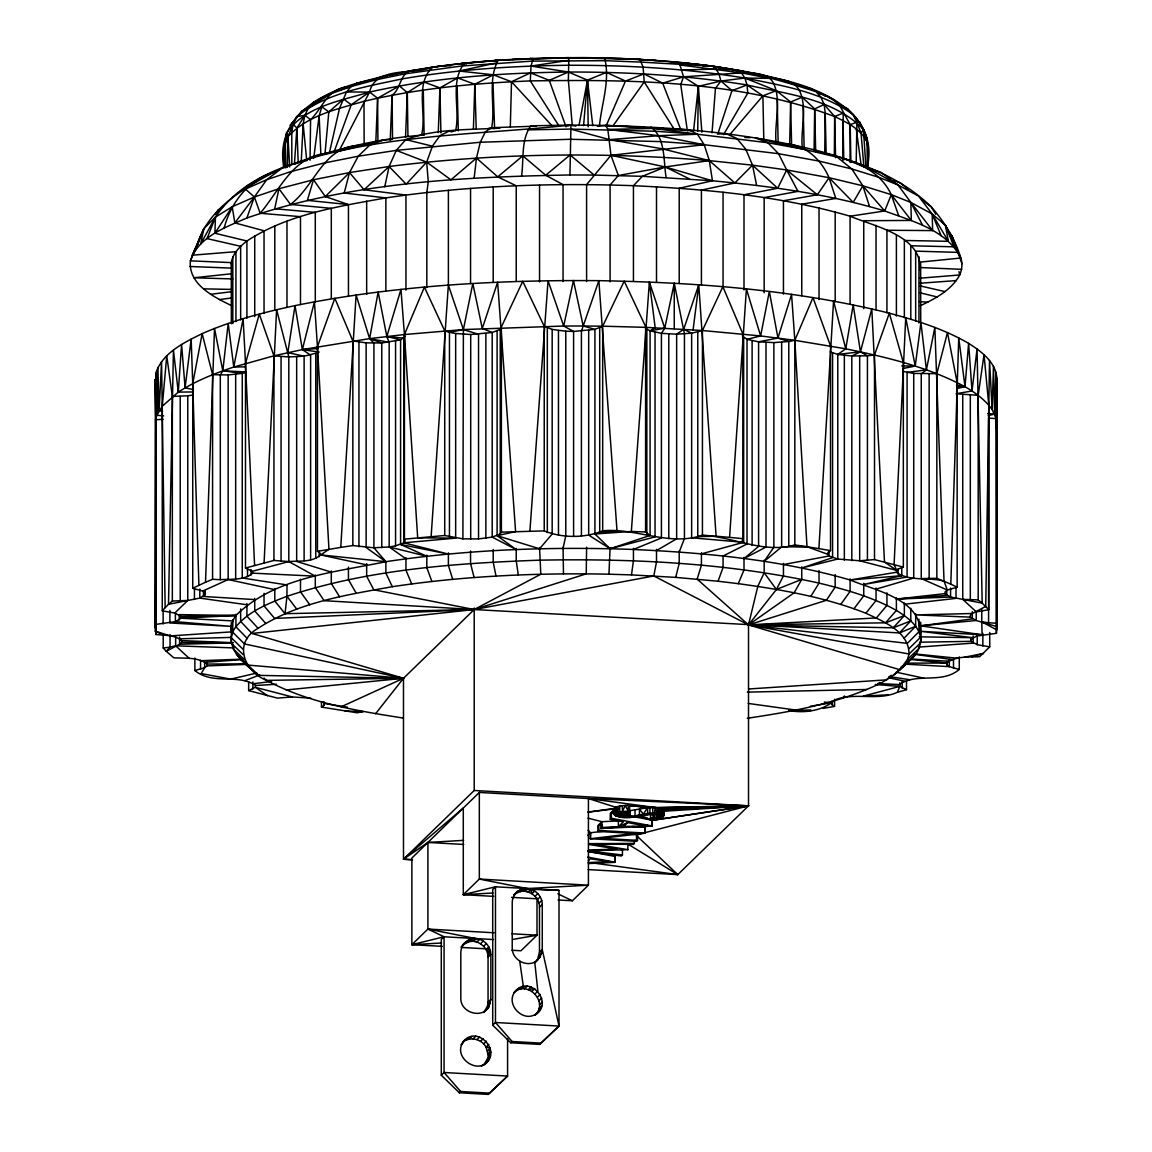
<?xml version="1.0" encoding="UTF-8"?>
<svg xmlns="http://www.w3.org/2000/svg" width="1152" height="1152" viewBox="0 0 1152 1152"><rect width="100%" height="100%" fill="white"/><g stroke="black" fill="none" stroke-linecap="round" stroke-linejoin="round"><path stroke-width="1.5" d="M620.064 812.693L620.064 815.573C634.262 819.749 649.339 808.79 663.278 815.155L663.264 816.538L661.19 817.589L652.478 818.971L650.534 817.934L650.534 813.614M868.032 163.325C876.413 115.848 827.222 91.296 788.962 81.403C722.29 63.576 652.939 58.594 584.165 57.6C507.931 57.744 430.762 62.352 357.077 83.189C316.786 94.579 274.954 119.635 283.882 167.962M232.805 642.672L181.699 640.598C174.686 634.709 164.448 635.458 155.822 634.493L155.75 373.421C162.374 352.728 184.104 342.576 202.162 333.634C231.84 320.558 263.39 312.408 295.013 305.626C394.891 285.466 497.16 279.821 598.867 280.656C696.341 282.485 794.477 289.541 889.33 313.171C916.646 320.53 944.05 329.026 968.616 343.368C981.216 351.346 995.674 361.987 996.869 378.173L996.437 633.312L976.622 636.091L970.877 639.49L971.006 641.333L977.198 644.688L989.741 646.862L989.741 632.506M163.426 634.982L155.246 631.138L155.75 373.421L156.888 415.253L155.563 419.789L155.16 627.768M748.512 623.347L748.512 805.853L663.624 810.043L663.264 816.538C648.475 809.654 630.202 822.73 614.707 815.27L614.333 814.55C610.747 804.96 622.57 805.882 628.229 805.262L657.734 807.725L663.422 809.539L663.624 815.846L650.534 817.934M856.181 162.922L856.901 122.213L853.33 114.782C821.837 91.958 782.165 85.522 744.869 78.048C686.592 68.515 627.48 65.146 568.483 65.261C512.64 65.851 456.696 69.494 401.63 78.998C365.486 86.803 326.333 92.923 296.64 116.64L283.954 145.627L283.982 167.011M868.104 167.947L868.176 146.52L863.424 129.312C833.458 98.582 786.931 94.046 747.043 84.989C688.018 75.341 628.142 71.914 568.382 72.029C501.725 72.878 434.722 77.414 369.533 92.074C340.589 100.858 305.078 106.301 286.589 132.84L284.587 145.066M656.28 60.466L620.237 58.435L568.829 57.715L568.354 80.093L572.285 125.597M850.075 162.461L850.205 124.69L839.837 105.754L834.494 100.022L809.654 88.243L793.613 83.923M868.09 169.373L868.176 146.52M842.789 160.099L843.235 113.054L834.653 116.539C738 80.352 632.218 79.416 530.28 80.914C474.451 83.218 418.45 88.344 363.989 101.333C337.392 109.008 307.282 115.358 287.942 136.742L287.395 167.342M232.574 306.158C214.574 297.346 188.064 284.76 190.397 260.842C198.36 236.707 225.648 227.29 246.859 218.002C350.366 182.448 461.376 176.962 569.938 174.974L570.96 125.078C654.552 125.482 738.907 130.522 820.181 151.344C860.27 162.562 900.806 177.019 931.176 206.755C944.366 221.818 954.994 238.781 960.84 258.019C962.626 263.621 962.122 269.64 959.702 274.982C951.437 290.174 935.251 298.613 920.218 305.798M834.336 156.053L834.653 116.539L824.112 104.443L820.958 97.258L816.005 91.699C769.003 76.478 720.173 63.893 670.694 62.568M285.062 144.922L286.574 138.658M442.267 946.368L411.869 944.669L411.869 858.038L479.333 792.446L588.427 798.552L615.802 807.278L615.744 813.096L614.333 814.55L629.64 812.074L629.64 806.299L628.229 805.262L628.229 811.037L629.64 812.074M824.731 153.936L825.206 112.651L824.112 104.443L814.68 108.922L814.075 150.192M310.046 160.272L310.579 119.736C323.741 106.574 327.715 87.322 350.05 86.702M614.333 814.55L614.419 808.43L588.139 812.002M619.229 814.392L620.064 815.573L615.658 815.89L619.56 815.242L619.819 812.52M697.738 131.17L698.357 86.342L683.51 76.824L679.997 64.973L677.246 62.222L638.006 59.285M163.21 633.672L163.21 648.029L166.262 651.312L179.611 644.227L181.67 642.442L181.699 640.598M981.763 609.25L981.763 621.806L996.84 629.942L996.754 626.587L976.219 620.496L970.301 617.126L970.33 615.283L972.389 613.498L985.738 606.398L989.51 360.475L992.146 409.55L996.178 418.608L996.437 428.688L996.437 633.312M284.875 167.587L285.336 141.163L286.589 132.84L287.942 136.742L289.714 166.91M163.613 415.886L156.888 415.253L162.259 406.238L178.286 392.098L173.434 350.107L168.494 604.296L162.259 610.862L174.802 613.037L180.994 616.392L235.93 615.456C275.069 577.08 334.714 572.443 385.862 561.686C467.726 549.432 550.786 546.48 633.442 549.475C706.306 552.874 779.789 559.541 850.09 579.989C874.325 590.213 922.824 599.558 919.958 634.075M802.339 148.406C800.28 129.269 807.955 108.202 799.272 90.101C793.253 79.416 779.803 79.934 769.435 77.04M156.888 415.253L157.896 367.517L159.12 410.731L162.504 411.178M789.653 145.008L790.618 101.981L776.318 90.662L744.869 78.048L720.893 81.029L698.357 86.342L693.59 130.738M995.918 398.146L996.869 378.173L996.754 626.587L996.178 418.608L988.574 418.118L988.574 622.742L996.178 623.232M510.322 126.619L511.502 81.749L530.482 72.85L549.259 80.352L568.382 72.029L587.477 80.122L606.413 72.389L625.493 81.058L643.939 73.886L662.674 83.146L680.645 129.254M776.016 141.826C774.288 122.688 781.632 101.981 773.77 83.65C767.779 71.525 752.256 74.333 741.355 71.05M491.674 127.771C495.706 106.07 487.123 80.352 498.168 60.322L568.829 57.715L639.979 59.458L643.075 67.09L644.227 81.95L674.712 130.046M619.502 814.018L614.765 813.744L614.765 807.97L615.744 813.096L617.299 812.491L617.486 806.659L619.704 811.93L628.229 811.037L625.234 805.478L622.354 811.541L622.354 805.766M950.803 584.165L936.835 578.29L936.835 373.666L947.477 332.582L957.139 382.565L957.139 587.189L950.803 584.165L958.738 337.91L965.002 386.726C975.312 392.587 985.147 399.874 992.146 409.55L993.485 366.336L994.608 414.072L988.186 415.627M473.386 129.211L474.84 84.283L493.344 74.808L511.502 81.749L552.629 126.446M622.67 817.43L623.563 812.102M185.098 387.835L191.174 338.99L192.73 383.645L192.73 588.269L205.517 582.235L214.517 328.45L222.797 370.814L220.306 375.062L220.306 579.686C230.947 578.88 244.138 580.622 252.677 573.163L315.288 576.158L288.806 561.571L273.931 560.448L245.491 568.037L245.491 363.413L243.13 318.643L233.77 367.042C214.531 373.493 195.365 380.966 178.286 392.098L181.584 344.477L185.098 387.835L193.464 389.664M919.958 270.302C922.824 235.786 874.325 226.44 850.09 216.216C779.789 195.768 706.306 189.101 633.442 185.702C550.786 182.707 467.726 185.659 385.862 197.914C338.328 206.482 288.13 214.07 246.917 240.998L214.891 233.237L215.467 217.094C235.973 186.278 272.146 168.379 307.354 160.358M455.558 130.939C460.598 109.642 449.395 81.374 464.53 63.23L498.168 60.322L494.784 60.538M438.264 132.667L439.92 87.912L457.632 77.89L474.84 84.283L476.222 129.24M421.56 134.914C427.09 113.933 414.317 83.39 432.821 67.118L464.53 63.23L461.102 63.677L466.488 63.965M618.984 816.926L620.813 815.875L620.928 813.024M375.768 143.15L377.611 98.194L369.533 92.074L346.493 91.958L339.552 108.202L329.285 153.288M390.24 140.17L392.069 95.27C400.838 88.891 399.514 75.528 409.666 70.819C423.259 69.523 436.709 65.405 450.418 65.837M405.533 137.419L407.318 92.578L399.37 85.954L377.611 98.194L377.914 141.394M264.082 562.896L276.61 309.715L288.806 356.947L288.806 561.571L252.245 571.32L245.491 568.037M658.123 813.629L657.994 816.595L661.19 817.589M625.162 812.232L625.162 816.566L624.096 817.531L626.544 816.61L626.76 812.275M159.12 410.731L161.568 361.642L165.139 607.565M301.19 162.691L303.134 123.854L304.92 115.243L308.376 107.914L313.79 102.139L330.178 94.018L351.144 86.501L376.286 79.733L405.158 73.814L461.506 66.01L531.965 61.128L605.419 60.682L641.707 62.136L712.454 66.182L732.888 69.595M622.08 813.312L621.922 816.163L621.475 813.168M405.95 558.821L389.16 546.955L389.16 342.331L386.827 336.47L400.954 289.411L404.438 334.526L404.438 539.15L444.73 535.507L462.902 538.848L478.541 538.906L492.206 537.12L500.242 533.981L501.394 532.166L544.234 530.885C562.277 538.2 584.698 538.286 602.683 530.813C636.192 527.587 669.24 546.768 702.432 535.147C733.378 536.789 763.272 553.867 794.822 544.939L794.822 340.315L812.981 297.576L830.52 345.989L830.52 550.613L818.899 548.626L833.558 301.061L845.77 348.826C886.637 357.206 927.95 366.926 965.002 386.726L968.616 343.368L972.014 390.974L956.016 393.768L978.192 395.294L984.024 354.672L988.776 405.072L988.776 609.696L976.349 611.914L962.741 599.342L950.573 597.053L944.942 593.64L896.4 599.069L950.573 597.053L950.573 588.067M246.197 372.326L242.266 373.363L222.797 370.814L228.197 323.438L233.77 367.042L273.931 355.824L302.342 349.589L314.438 301.795L317.448 346.709L317.448 551.333L340.762 547.387L356.098 294.998L369.605 338.616L373.91 343.166L373.91 547.79L385.862 561.686L320.645 554.904C312.451 562.522 299.246 560.678 288.806 561.571M521.611 175.867C523.901 159.451 520.834 139.982 530.755 125.813L570.96 125.078L575.842 126.144M431.122 536.616L448.358 285.149L463.392 329.573L462.902 538.848M702.432 535.147L702.432 330.523L722.866 286.69L742.91 334.037L742.91 538.661L729.59 537.379L746.41 288.936L760.622 335.952L794.822 340.315L845.77 348.826L853.186 304.834L860.443 351.821L867.427 355.781L874.512 354.974L889.33 313.171L903.341 362.477L903.341 567.101L899.107 568.656L896.746 570.413L896.414 572.256C909.706 581.947 928.915 576.792 944.035 581.198L947.347 590.04L945.13 591.797L944.942 593.64M294.466 163.469L296.87 128.074L304.92 115.243L310.579 119.736M742.262 335.88L747.029 339.35L758.592 341.813L777.946 338.04L791.554 294.379L794.822 340.315L788.789 341.496L777.946 338.04L769.334 291.499L760.622 335.952L702.432 330.523L645.595 327.341L602.683 326.189L594.922 329.357L594.922 533.981L631.354 531.461L649.368 282.024L664.747 328.19L661.421 333.346L661.421 537.97L633.442 549.475M529.891 531.202L548.05 280.728L563.702 326.03L573.595 331.445L594.922 329.357L583.2 326.002L563.702 326.03L463.392 329.573L404.438 334.526L369.605 338.616L302.342 349.589L295.013 305.626L287.827 352.627L304.114 356.198L318.038 352.656M712.037 132.811L715.464 88.344L720.893 81.029L719.064 74.146L716.155 69.048L712.454 66.182L677.246 62.222M403.07 718.027C356.472 710.741 308.491 702.907 266.458 680.371C243.648 671.069 232.848 642.413 258.077 628.315C297.893 602.309 346.392 594.979 392.314 586.699C463.939 575.928 536.573 572.717 608.947 574.2L610.099 547.546M583.574 125.626L587.477 80.122L592.776 125.712M324.936 154.397L328.824 111.888L343.526 99.086L351.288 104.674L369.533 92.074C375.984 65.736 413.093 75.24 432.821 67.118M628.358 812.232L627.034 817.603M234.115 647.928L175.651 645.811L170.05 647.107L166.262 651.312L173.808 657.806C184.781 658.454 197.957 656.87 207.058 664.07L206.87 665.914L204.653 667.685L194.861 670.536L194.861 657.965M915.667 613.714L915.667 626.285L899.438 632.923L474.206 609.538L285.019 613.699L286.978 596.304L286.978 585.533M474.134 178.157L476.467 158.054L480.283 142.258L485.338 131.904L491.27 127.728L536.126 126.144M972.014 390.974L977.054 348.97L982.195 603.144L988.776 609.696M588.154 869.587L677.794 874.613L748.512 805.853L657.734 807.725L657.043 813.413L655.214 807.494L588.427 798.552L588.427 885.182L572.386 900.778L558.072 899.971M693.101 329.861L698.774 284.789L716.098 536.213L729.59 537.379M313.718 158.314L319.147 115.747L321.854 106.848L328.824 111.888M441.59 943.013L411.869 944.669L427.91 929.059L475.819 938.578C483.955 939.053 490.81 946.282 490.838 954.432L490.838 999.475L488.822 1006.862L483.667 1012.536L487.555 1006.027L488.059 1002.168L488.059 957.125C488.146 946.915 477.576 939.197 467.813 941.558M465.538 1040.458C472.795 1036.714 482.17 1040.083 486.058 1047.096L490.32 1048.104L487.555 1058.573L483.667 1065.096C503.957 1052.179 476.309 1023.034 462.427 1042.661L468.317 1037.765M493.69 896.371L463.291 894.672L479.333 879.062L527.242 888.566C535.363 889.056 542.232 896.285 542.261 904.435L542.261 949.478L540.245 956.866L535.09 962.539L537.48 959.558L539.482 952.171L539.482 907.128C539.582 896.054 527.688 888.782 517.478 891.662M514.771 991.771C529.229 973.685 554.76 1002.874 535.09 1015.085C549 1002.312 527.371 979.502 513.85 992.664M657.36 813.946L656.957 816.97L659.261 818.078M608.947 574.2L631.483 574.906L633.442 560.837L633.442 548.28M599.443 125.827C601.618 103.45 610.344 80.539 604.642 58.046L602.266 57.874M654.509 814.565L653.976 817.531L652.478 818.971M194.861 670.536C213.221 685.44 237.427 673.171 255.586 685.469L255.254 687.298L248.659 690.61L248.659 681.638M340.762 547.387L352.843 545.558L373.91 547.79L389.16 546.955L426.816 556.272L400.594 544.464L400.594 339.84L381.773 342.979L369.605 338.616L378.158 292.046L386.827 336.47L400.594 339.84L405.173 336.355M578.981 125.611L587.477 80.122L588.197 126.821M240.653 608.875L240.653 621.432L252.014 633.442L474.206 609.538L653.789 575.957L656.51 561.946L656.51 549.374M449.453 536.99L449.453 332.366L455.659 333.504L455.659 538.128L417.686 537.826L404.438 334.526L424.382 287.107L444.73 330.883L449.453 332.366L463.392 329.573L472.81 283.522L482.285 328.45L492.206 332.496L500.242 329.371L522.749 281.304L544.234 326.275L544.234 530.885M632.304 834.293L637.502 834.581L748.512 805.853L661.738 808.546L660.614 813.989L659.966 808.07L658.757 813.629L656.986 814.579M679.205 552.038L684.432 538.531L684.432 333.922L674.251 283.234L664.747 328.19L650.074 330.84L646.848 329.155L624.211 281.16L602.683 326.189L602.683 530.813M563.702 326.03L573.451 280.512L583.2 326.002L581.414 331.2L581.414 535.824M384.739 186.811L389.102 166.493L396.288 150.379L405.778 139.608C435.326 128.52 468.749 130.003 499.968 128.074M563.054 548.41L565.776 535.838L565.776 331.214L552.168 329.414L544.234 326.275M649.786 814.363L650.016 807.509L628.229 805.262L647.554 807.71L748.512 805.853L652.147 820.354L652.147 826.114L600.84 828.504L600.84 822.73L601.92 821.678L618.365 820.915L618.365 826.69L601.92 827.453L600.84 828.504L623.621 826.445L652.291 825.984L652.291 820.21L639.202 814.939M631.483 574.906L675.706 577.382L679.205 563.4L679.205 550.843M830.232 351.922L837.778 354.413L851.818 356.026L860.443 351.821L871.805 308.88L884.477 562.018L896.746 570.413L894.096 564.523L905.731 317.707L915.235 366.091L903.254 368.424M321.48 701.726L321.48 707.112L323.986 705.355L324.49 703.526L322.92 701.726M903.341 567.101L874.512 559.598L859.68 560.765L837.778 559.037L829.066 555.998L827.51 554.198L828.014 552.355L830.52 550.613M747.346 718.258C791.597 711.648 836.525 703.771 877.378 684.763C890.482 678.744 901.31 669.168 911.347 659.016C922.55 650.002 921.398 635.098 920.635 622.238M246.917 318.182L246.917 240.998C239.818 246.47 232.834 253.397 231.278 262.613L231.365 323.755M178.848 614.621L235.93 615.456C232.128 620.914 229.738 628.128 232.2 634.622M252.562 670.277C239.918 660.758 222.97 642.931 235.93 626.818C248.746 611.021 268.56 603.446 286.978 596.304C368.194 569.39 454.579 563.256 539.554 560.174C633.096 558.432 727.445 562.91 819.029 583.099C845.626 589.536 872.41 596.952 896.4 610.43C907.848 617.429 921.917 627.581 920.722 642.701L909.029 653.99L907.56 659.29L899.986 669.758L748.512 624.902L653.789 575.957M283.954 145.627L285.091 141.725M718.301 132.552L731.966 90.605L747.043 84.989L762.898 95.846L763.819 140.818M482.285 328.45L497.635 282.24L515.606 531.619L497.102 535.68L497.102 331.056M588.686 330.48L588.686 535.104L610.099 548.741L650.074 535.464L650.074 330.84L661.421 333.346L676.642 334.195L683.698 329.256L698.774 284.789M195.926 249.566C205.978 207.101 247.882 186.12 283.061 167.357C328.334 150.926 375.71 138.456 423.792 135.043M742.91 538.661L742.262 540.504L743.659 542.318L701.424 553.867M682.142 69.984L716.155 69.048L737.078 69.912L741.456 72.864L744.869 78.048L769.752 78.365L741.456 72.864L683.51 76.824L680.746 84.6L687.355 130.752M246.859 218.002L254.376 196.978L266.731 179.683L283.061 167.357M235.93 321.682L235.93 251.683L192.298 255.197L203.861 228.6L215.467 217.094L232.2 206.755L254.376 196.978L278.928 188.726L313.488 179.755L349.517 172.57L389.102 166.493L406.166 184.162L426.686 162.13L432.418 146.174L440.006 135.619L448.891 131.198L454.061 131.242M675.706 577.382L718.07 581.242L723.053 567.403L723.053 556.632M334.31 151.243L351.288 104.674M224.165 228.01C230.832 202.536 249.149 178.603 275.472 171.907M195.71 249.595L203.861 228.6L200.635 244.051L215.467 217.094L207.029 238.594L240.653 246.298L240.653 319.882M216.965 213.091L218.16 210.096L223.56 206.107M836.237 699.336C856.296 692.395 877.81 701.078 897.408 692.294L899.755 686.39L899.755 682.805M850.09 304.171L850.09 216.216L884.707 210.974L891.274 194.645C877.349 164.966 843.71 157.738 814.925 150.926M718.07 581.242L738.302 583.661L744.005 569.923L744.005 557.352M465.206 942.379L462.427 945.072L469.166 941.558L473.054 941.27L475.819 938.578C467.899 937.987 460.67 944.798 460.814 952.747L460.814 997.79C460.051 1012.795 482.098 1019.16 488.822 1006.862L487.555 1006.027L490.838 999.475L488.059 1002.168M465.206 1039.968C449.251 1055.246 478.728 1077.336 488.822 1059.422L487.555 1058.573L490.32 1055.88L488.059 1054.728L486.058 1047.096L488.822 1044.403M606.298 125.539L625.493 81.058M192.298 255.197L198.878 241.099L190.397 260.842L231.278 262.613L232.2 270.85M764.165 560.189L764.165 572.76L757.786 586.411L748.512 624.902L909.029 653.99C909.014 631.31 883.109 621.403 865.872 613.238C825.091 597.125 781.546 589.637 738.302 583.661M744.005 289.901L744.005 194.774L777.701 188.251L786.686 169.949L778.594 153.706L767.894 142.747L755.352 137.851L837.245 157.176L851.803 168.941L862.834 185.803L884.707 210.974C912.096 221.155 946.656 229.752 960.84 258.019L920.635 262.066L920.722 323.208M339.062 150.912L369.533 92.074M801.763 566.798L801.763 579.37L794.117 592.79L748.512 624.902L697.176 579.139L701.424 565.229L701.424 552.672M723.571 134.64L747.792 93.096L747.043 84.989L744.869 78.048M863.914 167.054L861.062 133.243L863.424 129.312L865.944 167.558M810.792 596.405L819.029 583.099L819.029 570.542M215.41 214.517L218.16 210.096M214.891 233.237L232.2 206.755L234.835 222.912L264.038 230.76L264.038 313.33M639.461 814.896L639.461 809.122L643.349 814.147L647.554 807.71L630.086 810.662L630.086 816.437L628.891 812.189M783.446 294.106L783.446 200.765L817.358 194.76L829.066 177.696C821.333 159.754 805.133 143.928 784.598 143.986M613.21 125.554L644.227 81.95M840.802 604.382L850.09 591.365L850.09 578.794M389.16 546.955L395.568 545.89L403.862 542.794L405.173 540.979L404.438 539.15M302.299 110.693L290.275 125.294L302.299 110.693L306.634 108.317M234.835 222.912L254.376 196.978L245.419 189.086L266.731 179.683L290.347 171.749L323.582 163.123L358.214 156.226L396.288 150.379L480.283 142.258L570.298 139.277L660.672 141.595L704.203 144.72L778.594 153.706L819.346 161.15L851.803 168.941L879.163 177.451L897.998 184.954L918.49 196.042L932.17 213.984L948.355 241.315L904.363 240.466L904.363 317.65M853.978 608.717L863.741 595.843L863.741 583.272M300.485 304.618L300.485 216.662L260.165 213.264C279.691 190.368 293.472 154.901 328.277 153.288M375.581 713.736L403.488 678.283L474.206 609.538L540.792 574.243L539.554 547.603M884.707 210.974C828.734 194.098 770.515 186.206 712.454 180.792L709.33 160.618L704.203 144.72L610.963 155.304L586.598 184.608L586.598 281.534M479.333 792.446L479.333 879.062L588.427 885.182L527.242 888.566C519.322 887.99 512.093 894.802 512.222 902.75L512.222 947.794C511.79 960.365 528.552 968.861 537.854 959.846M516.629 989.971C502.704 1002.744 524.333 1025.554 537.854 1012.392M865.872 613.238L876.038 600.523L876.038 587.966M788.746 710.539C804.758 713.419 822.874 710.928 835.099 699.898M654.408 814.262L655.214 807.494M346.493 91.958L351.144 86.501L357.077 83.189L373.55 79.373M729.619 134.842L762.898 95.846L776.318 90.662M915.667 321.134L915.667 251.136L958.176 252.389L945.374 225.13L932.17 213.984L910.872 202.45L891.274 194.645L862.834 185.803L829.066 177.696L786.686 169.949L752.515 165.168L709.33 160.618L665.266 166.954L618.365 175.507L610.099 184.968L610.099 281.894M989.741 646.862L979.661 656.669C968.803 657.374 955.642 655.718 946.742 663.034L905.774 663.149M783.446 563.342L783.446 575.914L776.419 589.464L748.512 624.902L885.542 622.814L896.4 610.43L896.4 597.874M877.853 683.525L899.323 684.562C917.064 672.149 941.486 684.475 959.27 669.456L959.27 656.899M835.171 574.546L835.171 587.102L826.387 600.278L748.512 624.902L893.232 627.811L904.363 615.614L904.363 603.043M309.528 106.733L313.79 102.139M315.288 302.126L315.288 212.386L274.723 208.742L278.928 188.726L290.477 204.437C315.806 185.184 323.741 144.374 361.44 145.498M899.438 632.923L910.8 620.899L910.8 608.328M842.17 698.386L844.502 695.952M904.147 638.122L915.667 626.285M205.258 591.091L205.258 594.691L199.8 598.104L168.494 604.296L172.339 601.056L187.762 600.437L187.762 395.813L192.758 395.078M701.424 285.221L701.424 190.094L734.861 182.952L752.515 165.168L745.718 149.098L736.762 138.384L726.25 133.79L717.451 134.064M652.147 820.354L748.512 805.853L474.206 790.488L403.488 859.234L412.459 859.738L403.488 859.234L403.488 678.514M244.109 189.173L247.622 185.688L255.744 181.93M348.451 296.122L348.451 204.581L307.354 200.376L313.488 179.755L325.296 196.56L349.517 172.57L358.214 156.226L369.72 145.138L383.198 140.083L392.155 139.536M908.957 648.677L920.635 637.2M604.483 831.125L590.53 832.752L590.314 838.742L636.509 841.334L636.509 835.56L637.502 834.581L637.502 840.355L601.142 838.325L644.832 833.242L645.048 827.251L647.41 824.962M174.802 613.037L187.762 600.437M493.474 939.557L444.067 936.792L441.288 939.485L441.288 1075.205L459.346 1092.787L488.218 1094.4L507.586 1076.069L507.586 1038.571M516.629 892.382L513.85 895.075L519.739 890.165M460.973 947.146L462.816 945.346M465.538 942.854L468.317 940.162M516.96 892.858L520.589 891.562L523.354 888.869M469.166 941.558L471.931 938.866M528.35 891.994L531.13 889.301L559.008 890.352L559.008 1026.058L539.64 1044.403L510.768 1042.776L492.71 1025.194L492.71 889.488L495.475 886.795L559.008 890.352M476.942 942.005L479.707 939.298M587.765 835.43L590.314 832.968M600.84 822.73L597.845 825.638L597.845 831.413L634.118 833.443L590.314 838.742M480.557 943.704L483.322 941.011M534.744 891L531.979 893.707L531.13 889.301M597.845 831.413L598.838 830.448L598.838 824.674L602.395 824.875M643.234 825.538L627.595 822.6L618.365 826.69L623.39 821.808L610.272 819.331L611.352 818.28L611.352 812.506L614.347 808.891L588.125 812.174M483.667 946.267L486.432 943.56M535.09 896.256L537.854 893.563M486.058 949.507L488.822 946.814L487.555 953.208L490.32 950.515L488.059 957.125L490.838 954.432M537.48 899.51L540.245 896.803M538.978 903.211L541.742 900.518M539.482 907.128L542.261 904.435M588.355 860.746L590.328 858.816L614.894 862.344L615.038 856.44L587.75 851.299M621.432 850.219L622.454 849.226L622.454 855L621.432 855.994L588.6 851.803M634.378 840.514L634.378 843.408L633.355 844.402L588.672 843.955M636.509 841.334L637.502 840.355M539.482 952.171L542.261 949.478L559.008 1026.058L539.64 1044.403M487.555 1006.027L490.32 1003.334M538.978 956.03L541.742 953.338M537.48 959.558L540.245 956.866M460.973 1044.749L462.816 1042.949M516.96 990.461L519.739 987.754M520.589 989.165L523.354 986.458L519.739 961.214M469.166 1039.162L471.931 1036.469M527.242 986.17L524.477 988.862L523.354 986.458M473.054 1038.859L475.819 1036.166M476.942 1039.594L479.707 1036.901M531.13 986.904L528.35 989.597L534.744 988.603L531.979 991.296M441.288 1075.205L444.067 1072.498L444.067 936.792L427.91 929.059L427.91 842.443L463.608 840.355M492.71 1025.194L495.475 1022.501L495.475 886.795L463.291 894.672L463.291 808.042L403.488 859.234L427.91 842.443L463.68 844.445M480.557 1041.293L483.322 1038.6M483.667 1043.856L486.432 1041.163M535.09 993.859L537.854 991.166L534.744 962.05M537.48 997.099L540.245 994.406M487.555 1050.811L490.32 1048.104M538.978 1000.814L541.742 998.107M488.059 1054.728L490.838 1052.021M539.482 1004.717L542.261 1002.024M538.978 1008.576L541.742 1005.883M481.478 1066.406L483.322 1064.606M537.48 1012.118L540.245 1009.426M510.768 1042.776L512.078 1041.509L540.95 1043.136M623.621 826.445L627.595 822.6M459.346 1092.787L460.656 1091.506L489.528 1093.133L507.586 1076.069L444.067 1072.498L460.656 1091.506M488.218 1094.4L489.528 1093.133M615.038 856.44L614.894 862.344L588.355 863.582M627.811 844.027L677.794 874.613L591.696 862.819M622.454 855L587.837 850.824L627.955 849.658L597.298 844.618M877.378 684.763L879.739 682.488M907.56 659.29L919.195 648.187M891.216 675.274L886.378 679.882L749.102 688.954M916.07 653.63L904.536 664.546L911.347 659.016L948.499 661.234M907.589 662.198L893.923 674.87L911.347 659.016M155.563 624.413L175.378 621.634L181.123 618.235L235.93 615.456M385.862 291.254L385.862 197.914L344.218 193.018L349.517 172.57L364.061 189.763L389.102 166.493C495.23 153.058 602.77 151.819 709.33 160.618L734.861 182.952M396.288 150.379L426.686 162.13L450.95 179.827L476.467 158.054L497.722 176.846L522.85 155.808L545.717 175.248L563.054 184.637L563.054 281.563M545.717 175.248L570.082 154.944L594.187 175.075L642.37 176.314L712.454 180.792L679.205 188.266L679.205 283.392M827.51 554.198L807.005 546.725L781.646 546.898L764.165 561.384L773.87 547.214L773.87 342.605L788.789 341.496L788.789 546.12L807.005 546.725L818.899 548.626M313.733 103.608L320.731 98.395L330.178 94.018L308.376 107.914M832.579 353.03L832.579 557.654L801.763 567.994L837.778 559.037L837.778 354.413L845.77 348.826M354.629 84.888L357.077 83.189L360.446 82.728M317.448 551.333L320.054 553.075L320.645 554.904L328.968 549.317L317.448 346.709L334.829 298.253L352.843 340.934L352.843 545.558M901.166 666.922L905.069 664.315M650.074 330.84L655.186 327.744L649.368 282.024M656.51 550.57L676.642 538.819L676.642 334.195L691.646 333.173L702.432 330.523M723.053 556.027L747.029 543.974L747.029 339.35L760.622 335.952M341.208 706.781L403.488 678.283L252.014 633.442M192.73 588.269L202.68 591.077L228.168 579.571L274.81 589.637M520.589 891.562L527.242 888.566L524.477 891.274L517.104 891.302M294.35 164.333L302.213 160.862M205.517 582.235L212.573 579.312L220.306 579.686M801.763 579.37L776.419 589.464L764.165 572.76M893.232 627.811L910.8 620.899M244.915 680.674L259.618 674.928M885.542 622.814L904.363 615.614M375.206 78.984L381.571 76.579L387.533 75.888L384.451 76.666M247.622 185.688L250.934 184.507M325.728 96.638L320.731 98.395L323.856 97.848M662.674 83.146L683.51 76.824M876.038 589.162L913.723 578.045L913.723 373.421L903.082 371.405M897.408 692.294L906.509 689.688L906.509 680.717M488.002 128.65L491.27 127.728L494.15 128.621M971.784 656.741L983.506 653.429L964.238 657.288M351.144 86.501L336.672 90.504L341.078 89.827M567.691 125.942L570.96 125.078C482.256 134.467 391.666 134.021 305.438 159.84M336.917 151.675L383.198 140.083M411.869 944.669L444.067 936.792M400.752 72.979L414.778 70.301M256.838 673.027L230.746 679.118L201.197 673.56L204.653 667.685L204.653 662.299M615.802 807.278L617.299 812.491L619.704 811.93L619.704 806.155M901.757 566.712L901.757 575.683L863.741 584.467L907.085 577.051L907.085 372.427L926.41 369.821L934.848 327.427L944.035 581.198M956.722 388.584L965.002 386.726L956.52 384.926M957.139 587.189L947.347 590.04L921.254 578.592L921.254 373.968L926.41 369.821L920.923 322.474L915.235 366.091L901.786 365.875M389.189 75.514L399.096 73.339M496.051 63.029L459.144 71.035L493.344 74.808M783.446 564.538L829.066 555.998L829.066 550.613M823.032 708.408L834.552 706.392L834.552 699.206M512.77 939.442L537.005 935.179L537.005 898.056M455.659 333.504L470.707 334.498L492.206 332.496L492.206 537.12L516.24 549.562L497.102 535.68L539.554 548.798L552.168 534.038L552.168 329.414M296.64 116.64L304.92 115.243M614.462 811.973L610.272 813.557L610.272 819.331M896.414 572.256L850.09 579.989L901.757 575.683M810.36 706.234L831.355 702.806L831.946 704.65L834.552 706.392M198.907 585.23L192.73 383.645L202.162 333.634L212.573 374.688L228.168 374.947L242.266 373.363L242.266 577.987L286.978 584.928M568.627 60.35L531.058 66.067L530.28 80.914L559.051 126.043M163.21 648.029L170.05 647.107L170.05 634.55M988.574 622.742L981.763 621.806L982.094 634.766L920.635 625.838L972.302 618.898L972.302 611.726M219.355 299.578L231.437 298.008M210.773 294.278L231.84 291.672M253.886 683.669L271.67 681.466M837.778 354.413L860.443 351.821M904.363 604.238L956.016 598.378L956.016 587.621M231.264 273.787L193.824 277.79L232.79 278.928M461.102 63.677L498.168 60.322M286.128 689.947L403.488 678.283L244.44 643.91L232.805 632.275L232.805 619.704M920.635 625.838L976.219 620.496L976.219 611.525M614.722 812.174L611.352 812.506L614.765 813.139M597.398 126.173L605.765 125.395L621.662 126.187M386.827 336.47L403.862 338.17L403.862 542.794L455.659 538.128M254.592 565.43L245.491 363.413L259.286 314.064L273.931 355.824L288.806 356.947L304.114 356.198L304.114 560.822M527.587 129.859L570.6 129.082L609.624 139.622L658.555 135.706L697.435 134.237L767.894 142.747L806.501 149.789M919.555 278.222L959.702 274.982L958.968 271.627M919.987 283.248L956.29 280.584M918.418 647.136L973.152 643.104L973.152 635.918M590.99 850.982L617.04 849.082L588.629 844.402M162.259 610.862L162.259 406.238L166.752 355.824L172.339 396.432L187.762 395.813M896.4 599.069L946.8 595.426L946.8 590.054M205.2 662.285L241.69 659.65M702.922 66.168L712.454 66.182M155.822 634.493L155.563 419.789L163.138 419.285M231.365 631.886L170.237 635.904L155.246 631.138M310.622 559.771L310.622 355.147L302.342 349.589L318.283 348.566M662.4 811.339L748.512 805.853L588.427 798.552M255.586 685.469L276.581 684.274M463.291 894.672L493.013 893.016M887.918 694.814L863.194 696.154L899.755 686.39L906.509 689.688M913.723 373.421L936.835 373.666M921.254 578.592L936.835 578.29M851.818 560.65L851.818 356.026L867.427 355.781L867.427 560.405M310.939 698.17L292.306 696.946L277.488 698.126L248.659 690.61M658.771 815.371L663.278 815.155L663.422 809.539L663.624 815.846L658.901 815.659L663.278 815.155L662.832 809.05L662.213 814.493L661.738 808.546M588.154 862.589L605.966 861.768M512.222 59.386L568.829 57.715L566.021 57.614M247.421 664.358L206.87 665.914L206.87 662.328M201.427 660.672L241.618 659.174M793.051 711L811.238 710.338L789.25 710.251M719.006 68.342L724.363 68.141M588.917 844.229L592.43 844.114M588.917 850.003L617.04 849.082M179.698 638.813L231.278 637.416M972.389 613.498L915.667 614.909L970.301 617.126M232.79 642.902L179.611 644.227L179.611 637.042M716.098 536.213L697.781 536.63L697.781 332.006M956.722 386.914L965.002 386.726M747.403 692.122L866.981 689.486M233.77 367.042L245.534 366.826M919.613 642.211L971.006 641.333L971.006 637.733M247.853 665.078L403.488 678.283L266.458 680.371L264.038 678.082M736.099 70.79L739.699 70.747L737.078 69.912M663.624 815.846L663.523 810.403L663.264 816.538L657.994 816.595L657.878 813.758M178.286 392.098L193.406 391.954M207.058 664.07L247.478 663.811M862.718 166.09L880.992 172.354L897.998 184.954L910.872 202.45L911.318 220.435L863.741 220.709L863.741 308.65M588.744 843.667L634.378 843.408M569.938 174.974L594.187 175.075M962.741 599.342L978.192 599.918L982.195 603.144L962.741 599.342L962.741 394.718M181.67 642.442L232.805 642.787M941.227 235.901L932.17 213.984L932.645 230.602L886.939 230.256L886.939 312.826M570.6 129.082L656.208 131.285L697.435 134.237L704.203 144.72L658.555 135.706L607.838 129.413L605.765 125.395L692.626 130.824M602.683 326.189L583.2 326.002L598.867 280.656L617.04 531.072L599.702 532.512L599.702 327.888M634.997 809.971L634.997 815.746L641.621 815.818M919.195 636.826L972.792 637.704L920.722 631.339L982.094 634.766M203.645 288.864L231.797 289.411M766.008 342.446L766.008 547.056L744.005 558.547L758.592 546.437L758.592 341.813L773.87 342.605M403.488 678.283L258.768 675.374L236.333 654.178M565.776 331.214L573.595 331.445L573.595 536.069M344.995 710.986L363.211 711.605L357.178 712.786L321.48 707.112M744.854 137.491L750.096 137.678M352.541 146.203L355.81 146.318M631.354 531.461L645.595 531.965L650.074 535.464M190.008 266.501L231.365 268.114M352.843 340.934L366.134 342.864L381.773 342.979L381.773 547.603M920.722 267.566L961.603 269.338M222.797 370.814L245.75 371.909M625.19 126.36L644.63 127.325M232.805 620.899L181.123 618.235L180.994 616.392M905.486 664.171L949.32 666.634L959.27 669.456M632.606 826.56L645.048 827.251L644.832 833.242M598.838 830.448L645.048 833.04M520.949 891.072L529.762 891.562M511.574 897.365L536.616 898.776M427.91 929.059L494.078 932.774M511.963 933.782L537.005 935.179L520.963 950.774L512.021 950.27M467.755 940.968L476.582 941.472M461.938 947.477L486.979 948.874M559.008 1026.058L495.475 1022.501L512.078 1041.509M653.328 127.8L663.667 128.405M668.837 128.707L689.501 129.917L697.435 134.237L653.659 128.405L607.838 129.413L610.963 155.304L618.365 175.507M254.736 599.587L203.501 596.477L203.501 591.091M987.667 413.626L994.608 414.072L995.947 372.24L996.437 428.688M919.166 301.579L927.835 302.17M477.706 61.978L481.291 62.222M875.232 684.518L899.755 686.39L899.323 684.562M658.627 816.163L663.264 816.538M628.229 805.262L652.608 807.437L653.011 814.205M290.477 204.437L331.301 208.354L331.301 298.094M911.405 659.534L946.742 663.034L947.016 664.877L949.32 666.634L949.32 659.462M913.824 653.832L957.571 658.267M824.314 702.072L831.355 702.806M643.349 814.147L647.712 814.637L647.554 807.71M679.997 64.973L741.456 72.864M364.061 189.763L405.95 195.048L405.95 290.174M617.299 812.491L621.677 813.082M748.267 703.44L795.83 710.05M913.795 654.192L952.2 659.606M246.917 604.771L199.8 598.104L199.8 589.133M805.349 87.61L808.229 88.027M794.822 544.939L807.005 546.725L794.822 340.315M302.342 349.589L319.176 352.094M535.219 59.314L529.978 58.507L533.131 58.478L531.058 66.067L568.382 72.029M889.099 676.526L909.734 679.738M754.2 73.598L767.808 76.68L741.312 71.064M324.49 703.526L347.429 707.17M782.136 80.266L788.962 81.403L792 83.491L787.032 81.994M736.286 70.171L739.699 70.747M824.558 95.818L827.654 96.336L839.102 103.997M609.624 139.622L662.515 148.867L709.33 160.618M630.115 816.034L652.291 820.21L639.115 816.019M611.352 818.28L652.291 825.984M587.75 857.074L615.038 862.214M369.605 338.616L389.16 342.331M400.594 544.464L448.387 554.069L403.862 542.794M448.891 131.198L452.074 131.875M889.042 677.851L904.493 681.106M610.963 155.304L665.266 166.954L712.454 180.792M896.198 672.178L923.832 678.154M320.645 554.904L366.667 564.869M919.757 285.811L944.971 291.586M920.246 292.853L937.109 296.942M405.778 139.608L432.418 146.174M588.01 818.136L601.92 821.678L601.92 827.453M896.746 570.413L859.68 560.765L859.68 356.141M292.306 696.946L255.254 687.298L267.523 695.693M769.378 77.098L775.685 78.754M638.597 816.35L652.291 820.21L639.029 816.235M657.144 818.438L653.976 817.531L651.398 813.514M331.301 572.126L296.669 561.427L296.669 356.803M463.392 329.573L478.541 334.282L478.541 538.906M818.15 93.154L827.654 96.336M325.296 196.56L348.451 204.581M893.88 180.547L900.403 182.851L908.41 189.619M634.997 815.746L637.387 816.61M839.837 105.754L847.714 108.878C858.139 118.742 867.485 131.227 867.614 146.174M844.387 158.875L861.062 165.528M629.957 817.502L627.941 816.581L627.106 812.275M650.966 127.138C665.856 138.01 663.293 161.021 666.115 177.466M557.842 893.822L572.386 900.778M867.355 166.997L867.038 142.056C860.89 129.053 846.965 122.458 834.653 116.539L835.56 157.694M497.722 176.846L516.24 185.789L516.24 280.93M683.698 329.256L691.646 333.173L691.646 537.797L743.659 542.318L743.659 337.694M689.515 178.949L665.266 166.954L642.37 176.314L633.442 185.702L633.442 280.829M840.528 104.962L847.714 108.878M863.15 165.24L897.998 184.954M650.016 813.283L651.614 814.234M385.862 561.686L366.134 547.488L366.134 342.864M922.522 200.419L931.176 206.755L935.77 214.286M202.68 591.077L204.984 592.848L205.258 594.691M817.358 194.76L786.686 169.949L797.976 191.362L764.165 197.611L764.165 292.752M241.2 659.563L247.637 664.848M720.893 81.029L731.966 90.605M777.701 188.251L752.515 165.168L756.634 185.443M189.259 658.382L175.651 645.811L175.651 636.84M636.509 835.56L677.794 874.613M244.67 659.808L233.05 648.734L233.05 645.149M243.043 654.523L231.365 643.248L231.278 622.786M594.922 533.981L610.099 548.741L655.042 536.89L655.042 332.266M231.278 637.747L242.971 649.21M942.048 221.774L945.374 225.13L954.014 246.816L910.8 245.765L910.8 319.349M588.11 830.261L590.53 832.752L590.53 838.526M247.464 638.64L235.93 626.818L235.93 614.261M258.077 628.315L246.917 616.133L246.917 603.576M265.622 623.304L254.736 610.949L254.736 598.378M285.019 613.699L274.81 601.013L274.81 588.442M911.318 220.435L891.274 194.645L898.646 215.611M932.645 230.602L910.872 202.45L922.666 225.446M948.96 232.056L952.056 236.074L958.176 252.389M286.978 596.304L296.77 609.163M309.83 604.814L300.485 591.797L300.485 579.24M339.595 596.779L331.301 583.488L331.301 570.931M356.17 593.15L348.451 579.73L348.451 567.158M863.194 130.55L866.909 138.168L867.038 142.056M392.314 586.699L385.862 573.062L385.862 562.291M411.71 583.92L405.95 570.182L405.95 557.626M859.766 121.81L862.632 129.096M854.006 115.747L855.13 118.598M861.062 133.243L856.901 122.213L850.205 124.69L850.896 162.346M431.87 581.472L426.816 567.634L426.816 555.077M961.992 263.678L952.056 236.074L952.488 239.602M549.259 80.352L566.021 126.864M254.376 196.978L260.165 213.264M656.006 814.277L656.957 816.97L656.798 814.118M869.544 206.554L862.834 185.803L853.214 202.378L829.066 177.696L835.805 198.432L801.763 204.221L801.763 295.762M452.707 579.341L448.387 565.43L448.387 552.874M623.995 812.131L625.162 816.566M474.12 577.541L470.549 563.573L470.549 551.002M625.507 812.246L626.544 816.61M252.245 571.32L252.677 573.163M622.541 811.944L623.434 816.408M496.008 576.086L493.2 562.075L493.2 549.504M945.374 225.13L948.355 241.315M657.734 807.725L658.757 813.629M518.27 574.992L516.24 560.938L516.24 548.366M856.238 128.923L861.25 165.859M620.438 812.837L620.813 815.875M303.134 123.854L306.734 160.546M426.686 162.13L428.27 181.829L426.816 192.499L426.816 287.626M698.357 86.342L701.885 132.25M614.419 808.43L614.765 813.744M614.347 808.891L614.621 813.672M319.147 115.747L320.861 154.526M298.181 162.144L296.87 128.074L293.04 124.085L291.802 132.379L291.802 164.693M492.984 82.886L494.568 127.843M563.486 573.869L563.054 547.214M619.474 812.275L619.56 815.242M457.128 85.968L458.309 130.91M825.206 112.651L826.157 154.008M815.688 152.021L814.68 108.922L802.152 97.186L790.618 101.981L791.611 144.994M803.131 105.365L804.154 148.421M777.182 98.813L778.133 141.782M440.914 132.869L439.92 87.912L423.95 82.022L407.318 92.578L407.938 135.749M843.005 120.557L843.797 159.955M285.336 141.163L285.84 167.832M423.288 90.13L424.109 135.072M155.822 429.869L155.131 379.368L155.563 419.789M392.069 95.27L392.53 138.456M363.989 101.333L364.162 144.302M982.858 633.398L982.858 645.97M978.192 395.294L978.192 599.918M977.198 635.702L977.198 644.688M970.315 395.251L970.315 599.861M953.496 659.218L953.496 668.203M947.016 661.291L947.016 664.877M929.131 374.054L929.131 578.678M918.95 256.579L918.95 322.992M918.95 619.157L918.95 631.728L907.33 643.378L748.512 624.902L876.398 617.947L886.939 605.405L886.939 592.834M902.203 680.962L902.203 688.147M898.114 568.67L898.114 574.056M896.4 235.296L896.4 316.066M876.038 225.389L876.038 309.758M874.512 354.974L874.512 559.598M844.344 355.435L844.344 560.059M835.171 211.968L835.171 301.709M831.946 701.05L831.946 704.65M819.029 207.965L819.029 299.506M781.646 342.274L781.646 546.898M752.112 340.762L752.112 545.386M723.053 192.269L723.053 287.395M674.251 283.234L674.251 328.709M668.794 334.008L668.794 538.632M656.51 186.797L656.51 281.938M646.848 329.155L646.848 533.779M645.595 327.341L645.595 531.965M627.955 843.883L627.811 849.787M586.598 547.186L586.238 573.854L474.206 609.538L274.622 618.437L264.038 605.894L264.038 593.338M558.461 330.523L558.461 535.147M547.315 327.96L547.315 532.584M539.554 185.026L539.554 281.952M501.394 327.542L501.394 532.166M500.242 329.371L500.242 533.981M493.2 186.926L493.2 282.067M485.87 333.605L485.87 538.214M474.206 607.968L474.206 790.488M470.707 334.498L470.707 539.122M470.549 188.438L470.549 283.565M448.387 190.296L448.387 285.422M444.73 330.883L444.73 535.507M395.568 341.266L395.568 545.89M366.667 201.11L366.667 294.437M366.667 563.674L366.667 576.245L373.766 589.781L474.206 609.538L324.13 600.682L315.288 587.52L315.288 574.963M358.949 342.101L358.949 546.725M323.986 701.77L323.986 705.355M319.176 551.333L319.176 556.718M315.763 353.765L315.763 558.374M286.978 221.17L286.978 307.325M281.059 356.616L281.059 561.24M274.81 225.864L274.81 310.234M273.931 355.824L273.931 560.448M254.736 235.814L254.736 316.584M252.893 681.883L252.893 689.054M251.064 569.578L251.064 574.963M247.507 567.634L247.507 576.605M235.67 374.371L235.67 578.995M232.805 257.126L232.805 323.539M228.168 374.947L228.168 579.571M212.573 374.688L212.573 579.312M200.563 660.283L200.563 669.254M194.429 588.686L194.429 599.458M180.216 396.36L180.216 600.984M179.208 614.635L179.208 620.021M175.378 612.648L175.378 621.634L231.278 626.386L169.906 622.958L169.906 610.387M172.339 396.432L172.339 601.056M163.138 609.538L163.138 623.909"/></g></svg>
